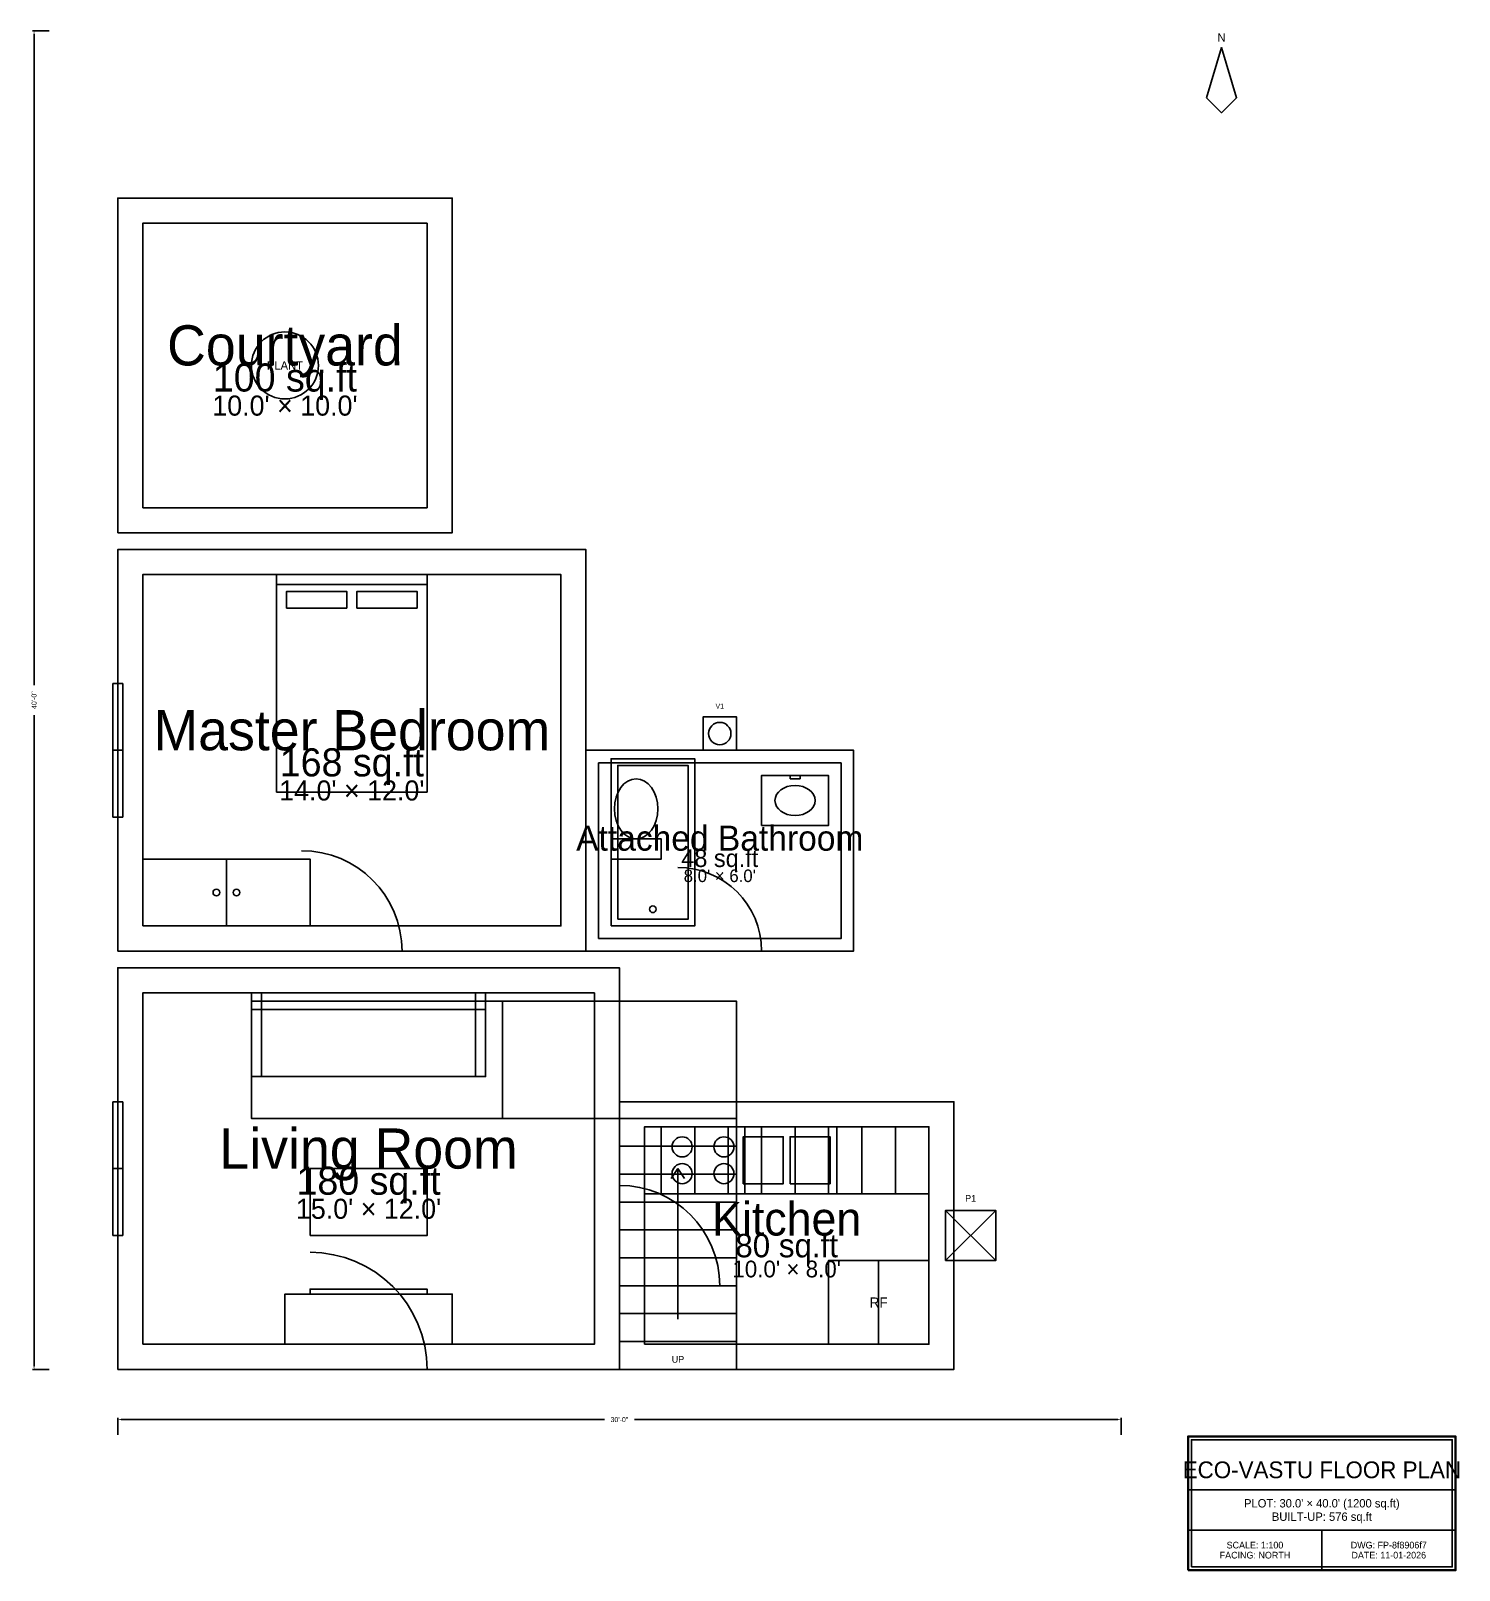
# Model space of a CAD drawing. Header units: feet. Extents: x -2.6 to 40.1, y -6 to 40.
import ezdxf
from ezdxf.enums import TextEntityAlignment as Align

# ---------------------------------------------------------------- set-up
doc = ezdxf.new("R2010")
doc.units = ezdxf.units.FT
for name, color, linetype in [('DOORS', 6, 'Continuous'), ('FIXTURES', 140, 'Continuous'), ('FURNITURE', 30, 'Continuous'), ('LABELS', 7, 'Continuous'), ('PLUMBING', 5, 'Continuous'), ('STAIRS', 3, 'Continuous'), ('VENTILATION', 4, 'Continuous'), ('WALLS', 1, 'Continuous'), ('WINDOWS', 4, 'Continuous')]:
    doc.layers.add(name, color=color, linetype=linetype)
doc.dimstyles.new('INDIAN_FT_IN', dxfattribs={"dimtxt": 0.15, "dimasz": 0.1, "dimexe": 0.05, "dimexo": 0.05, "dimtad": 1, "dimcen": 2.5, "dimazin": 3, "dimtfac": 1, "dimtmove": 0, "dimatfit": 3})

# ---------------------------------------------------------------- blocks, each defined once
blk = doc.blocks.new('_CLOSEDFILLED')
at = {"color": 0, "linetype": 'BYBLOCK'}
blk.add_solid([(-1, 0.16), (0, 0), (-1, -0.16)], dxfattribs=at)
blk = doc.blocks.new('*D1')
for p, q in [((0, -1.95), (0, -1.45)), ((0.1, -1.5), (14.55, -1.5)), ((15.45, -1.5), (29.9, -1.5)), ((30, -1.95), (30, -1.45))]:
    blk.add_line(p, q)
at = {"layer": 'Defpoints'}
for p in [(0, -1.5), (0, -2), (30, -2)]:
    blk.add_point(p, dxfattribs=at)
at = {"xscale": 0.1, "yscale": 0.1, "rotation": 180}
blk.add_blockref('_CLOSEDFILLED', (0, -1.5), dxfattribs=at)
at = {"xscale": 0.1, "yscale": 0.1}
blk.add_blockref('_CLOSEDFILLED', (30, -1.5), dxfattribs=at)
at = {"insert": (15, -1.5), "char_height": 0.15, "attachment_point": 5}
blk.add_mtext('30\'-0"', dxfattribs=at)
blk = doc.blocks.new('*D2')
for p, q in [((-2.05, 40), (-2.55, 40)), ((-2.5, 20.45), (-2.5, 39.9)), ((-2.5, 0.1), (-2.5, 19.55)), ((-2.05, 0), (-2.55, 0))]:
    blk.add_line(p, q)
at = {"layer": 'Defpoints'}
for p in [(-2, 40), (-2.5, 0), (-2, 0)]:
    blk.add_point(p, dxfattribs=at)
at = {"xscale": 0.1, "yscale": 0.1}
for p, rotation in [((-2.5, 40), 90), ((-2.5, 0), 270)]:
    blk.add_blockref('_CLOSEDFILLED', p, dxfattribs=dict(at, rotation=rotation))
at = {"insert": (-2.5, 20), "char_height": 0.15, "attachment_point": 5, "rotation": 90}
blk.add_mtext('40\'-0"', dxfattribs=at)

msp = doc.modelspace()

# ---------------------------------------------------------------- linework, layer by layer
at = {"layer": 'DOORS', "color": 0}
for p, q in [((5.5, 12.5), (8.5, 12.5)), ((16.75, 12.5), (19.25, 12.5)), ((5.75, 0), (9.25, 0))]:
    msp.add_line(p, q, dxfattribs=at)
at = {"layer": 'DOORS'}
for centre, radius in [((5.5, 12.5), 3), ((16.75, 12.5), 2.5), ((15, 2.5), 3), ((5.75, 0), 3.5)]:
    msp.add_arc(centre, radius, 0, 90, dxfattribs=at)
at = {"layer": 'FIXTURES', "color": 140}
for p, q in [((16.25, 5.25), (16.25, 7.25)), ((17.25, 5.25), (17.25, 7.25)), ((18.25, 5.25), (18.25, 7.25)), ((19.25, 5.25), (19.25, 7.25)), ((20.25, 5.25), (20.25, 7.25)), ((21.25, 5.25), (21.25, 7.25)), ((22.25, 5.25), (22.25, 7.25)), ((23.25, 5.25), (23.25, 7.25)), ((22.75, 0.75), (22.75, 3.25))]:
    msp.add_line(p, q, dxfattribs=at)
for points in [[(14.75, 13.25), (17.25, 13.25), (17.25, 18.25), (14.75, 18.25), (14.75, 13.25)], [(14.95, 13.45), (17.05, 13.45), (17.05, 18.05), (14.95, 18.05), (14.95, 13.45)], [(19.25, 16.25), (21.25, 16.25), (21.25, 17.75), (19.25, 17.75), (19.25, 16.25)], [(20.1, 17.65), (20.4, 17.65), (20.4, 17.75), (20.1, 17.75), (20.1, 17.65)], [(14.75, 15.25), (16.25, 15.25), (16.25, 15.85), (14.75, 15.85), (14.75, 15.25)], [(15.75, 5.25), (24.25, 5.25), (24.25, 7.25), (15.75, 7.25), (15.75, 5.25)], [(16.25, 5.25), (18.75, 5.25), (18.75, 7.25), (16.25, 7.25), (16.25, 5.25)], [(18.5, 5.25), (21.5, 5.25), (21.5, 7.25), (18.5, 7.25), (18.5, 5.25)], [(18.7, 5.55), (19.9, 5.55), (19.9, 6.95), (18.7, 6.95), (18.7, 5.55)], [(20.1, 5.55), (21.3, 5.55), (21.3, 6.95), (20.1, 6.95), (20.1, 5.55)], [(21.25, 0.75), (24.25, 0.75), (24.25, 3.25), (21.25, 3.25), (21.25, 0.75)]]:
    msp.add_lwpolyline(points, close=True, dxfattribs=at)
for centre, radius in [((16, 13.75), 0.1), ((16.875, 6.65), 0.3), ((18.125, 6.65), 0.3), ((16.875, 5.85), 0.3), ((18.125, 5.85), 0.3)]:
    msp.add_circle(centre, radius, dxfattribs=at)
for centre, major_axis, ratio in [((15.5, 16.75), (0, 0.9), 0.722222), ((20.25, 17), (0.6, 0), 0.75)]:
    msp.add_ellipse(centre, major_axis=major_axis, ratio=ratio, dxfattribs=at)
at = {"layer": 'FURNITURE', "color": 30}
msp.add_line((3.25, 13.25), (3.25, 15.25), dxfattribs=at)
for points in [[(4.75, 17.25), (9.25, 17.25), (9.25, 23.75), (4.75, 23.75), (4.75, 17.25)], [(4.75, 23.45), (9.25, 23.45), (9.25, 23.75), (4.75, 23.75), (4.75, 23.45)], [(5.05, 22.75), (6.85, 22.75), (6.85, 23.25), (5.05, 23.25), (5.05, 22.75)], [(7.15, 22.75), (8.95, 22.75), (8.95, 23.25), (7.15, 23.25), (7.15, 22.75)], [(0.75, 13.25), (5.75, 13.25), (5.75, 15.25), (0.75, 15.25), (0.75, 13.25)], [(4, 8.75), (11, 8.75), (11, 11.25), (4, 11.25), (4, 8.75)], [(4, 10.75), (11, 10.75), (11, 11.25), (4, 11.25), (4, 10.75)], [(4, 8.75), (4.3, 8.75), (4.3, 11.25), (4, 11.25), (4, 8.75)], [(10.7, 8.75), (11, 8.75), (11, 11.25), (10.7, 11.25), (10.7, 8.75)], [(5.75, 4), (9.25, 4), (9.25, 6), (5.75, 6), (5.75, 4)], [(5.75, 2.25), (9.25, 2.25), (9.25, 2.4), (5.75, 2.4), (5.75, 2.25)], [(5, 0.75), (10, 0.75), (10, 2.25), (5, 2.25), (5, 0.75)]]:
    msp.add_lwpolyline(points, close=True, dxfattribs=at)
for centre, radius in [((5, 30), 1), ((2.95, 14.25), 0.1), ((3.55, 14.25), 0.1)]:
    msp.add_circle(centre, radius, dxfattribs=at)
at = {"layer": 'LABELS', "color": 252}
for p, q in [((32, -3.6), (40, -3.6)), ((32, -4.8), (40, -4.8)), ((36, -6), (36, -4.8))]:
    msp.add_line(p, q, dxfattribs=at)
at = {"layer": 'LABELS'}
msp.add_lwpolyline([(32.55, 38), (33, 39.5), (33.45, 38), (33, 37.55), (32.55, 38)], close=True, dxfattribs=at)
at = {"layer": 'LABELS', "color": 250, "lineweight": 35}
msp.add_lwpolyline([(32, -6), (40, -6), (40, -2), (32, -2), (32, -6)], close=True, dxfattribs=at)
at = {"layer": 'LABELS', "color": 252}
msp.add_lwpolyline([(32.1, -5.9), (39.9, -5.9), (39.9, -2.1), (32.1, -2.1), (32.1, -5.9)], close=True, dxfattribs=at)
at = {"layer": 'PLUMBING'}
for p, q in [((24.75, 3.25), (26.25, 4.75)), ((26.25, 3.25), (24.75, 4.75))]:
    msp.add_line(p, q, dxfattribs=at)
msp.add_lwpolyline([(24.75, 3.25), (26.25, 3.25), (26.25, 4.75), (24.75, 4.75)], close=True, dxfattribs=at)
at = {"layer": 'STAIRS'}
for p, q in [((15, 6.667), (18.5, 6.667)), ((16.55, 5.7), (16.75, 6)), ((16.75, 1.5), (16.75, 6)), ((16.95, 5.7), (16.75, 6)), ((15, 5.833), (18.5, 5.833)), ((15, 5), (18.5, 5)), ((15, 4.167), (18.5, 4.167)), ((15, 3.333), (18.5, 3.333)), ((15, 2.5), (18.5, 2.5)), ((15, 1.667), (18.5, 1.667)), ((15, 0.833), (18.5, 0.833))]:
    msp.add_line(p, q, dxfattribs=at)
for points in [[(11.5, 7.5), (4, 7.5), (4, 11), (11.5, 11)], [(15, 7.5), (18.5, 7.5), (18.5, 11), (11.5, 11), (11.5, 7.5), (15, 7.5)], [(15, 0), (18.5, 0), (18.5, 7.5), (15, 7.5), (15, 0)]]:
    msp.add_lwpolyline(points, close=True, dxfattribs=at)
at = {"layer": 'VENTILATION'}
msp.add_lwpolyline([(17.5, 18.5), (18.5, 18.5), (18.5, 19.5), (17.5, 19.5)], close=True, dxfattribs=at)
msp.add_circle((18, 19), 0.333, dxfattribs=at)
at = {"layer": 'WALLS', "color": 1}
for points in [[(0, 25), (10, 25), (10, 35), (0, 35), (0, 25)], [(0, 12.5), (14, 12.5), (14, 24.5), (0, 24.5), (0, 12.5)], [(0, 0), (15, 0), (15, 12), (0, 12), (0, 0)], [(15, 0), (25, 0), (25, 8), (15, 8), (15, 0)]]:
    msp.add_lwpolyline(points, close=True, dxfattribs=at)
at = {"layer": 'WALLS'}
for points in [[(0.75, 25.75), (9.25, 25.75), (9.25, 34.25), (0.75, 34.25), (0.75, 25.75)], [(0.75, 13.25), (13.25, 13.25), (13.25, 23.75), (0.75, 23.75), (0.75, 13.25)], [(14.375, 12.875), (21.625, 12.875), (21.625, 18.125), (14.375, 18.125), (14.375, 12.875)], [(0.75, 0.75), (14.25, 0.75), (14.25, 11.25), (0.75, 11.25), (0.75, 0.75)], [(15.75, 0.75), (24.25, 0.75), (24.25, 7.25), (15.75, 7.25), (15.75, 0.75)]]:
    msp.add_lwpolyline(points, close=True, dxfattribs=at)
at = {"layer": 'WALLS', "color": 7}
msp.add_lwpolyline([(14, 12.5), (22, 12.5), (22, 18.5), (14, 18.5), (14, 12.5)], close=True, dxfattribs=at)
at = {"layer": 'WINDOWS', "color": 4}
for p, q in [((-0.15, 16.5), (-0.15, 20.5)), ((-0.15, 20.5), (0.15, 20.5)), ((0.15, 16.5), (0.15, 20.5)), ((-0.15, 18.5), (0.15, 18.5)), ((-0.15, 16.5), (0.15, 16.5)), ((-0.15, 4), (-0.15, 8)), ((-0.15, 8), (0.15, 8)), ((0.15, 4), (0.15, 8)), ((-0.15, 6), (0.15, 6)), ((-0.15, 4), (0.15, 4))]:
    msp.add_line(p, q, dxfattribs=at)

# ---------------------------------------------------------------- texts
at = {"layer": 'FIXTURES', "color": 140}
msp.add_text('RF', height=0.3, dxfattribs=at).set_placement((22.75, 2), align=Align.MIDDLE_CENTER)
at = {"layer": 'FURNITURE', "color": 30}
msp.add_text('PLANT', height=0.25, dxfattribs=at).set_placement((5, 30), align=Align.MIDDLE_CENTER)
at = {"layer": 'LABELS'}
msp.add_text('N', height=0.25, dxfattribs=at).set_placement((33, 39.8), align=Align.MIDDLE_CENTER)
at = {"layer": 'LABELS', "color": 250}
for s, height, p in [('Courtyard', 1.2, (5, 30.6)), ('Master Bedroom', 1.2, (7, 19.1)), ('Attached Bathroom', 0.75, (18, 15.875)), ('Living Room', 1.2, (7.5, 6.6)), ('Kitchen', 1, (20, 4.5)), ('ECO-VASTU FLOOR PLAN', 0.5, (36, -3))]:
    msp.add_text(s, height=height, dxfattribs=at).set_placement(p, align=Align.MIDDLE_CENTER)
at = {"layer": 'LABELS', "color": 251}
for s, height, p in [('100 sq.ft', 0.84, (5, 29.64)), ('168 sq.ft', 0.84, (7, 18.14)), ('48 sq.ft', 0.525, (18, 15.275)), ('180 sq.ft', 0.84, (7.5, 5.64)), ('80 sq.ft', 0.7, (20, 3.7)), ("PLOT: 30.0' × 40.0' (1200 sq.ft)", 0.25, (36, -4)), ('BUILT-UP: 576 sq.ft', 0.25, (36, -4.4))]:
    msp.add_text(s, height=height, dxfattribs=at).set_placement(p, align=Align.MIDDLE_CENTER)
at = {"layer": 'LABELS', "color": 252}
for s, height, p in [("10.0' × 10.0'", 0.6, (5, 28.8)), ("14.0' × 12.0'", 0.6, (7, 17.3)), ("8.0' × 6.0'", 0.375, (18, 14.75)), ("15.0' × 12.0'", 0.6, (7.5, 4.8)), ("10.0' × 8.0'", 0.5, (20, 3)), ('FACING: NORTH', 0.2, (34, -5.55)), ('SCALE: 1:100', 0.2, (34, -5.25)), ('DWG: FP-8f8906f7', 0.2, (38, -5.25)), ('DATE: 11-01-2026', 0.2, (38, -5.55))]:
    msp.add_text(s, height=height, dxfattribs=at).set_placement(p, align=Align.MIDDLE_CENTER)
at = {"layer": 'PLUMBING'}
msp.add_text('P1', height=0.2, dxfattribs=at).set_placement((25.5, 4.95), align=Align.BOTTOM_CENTER)
at = {"layer": 'STAIRS'}
msp.add_text('UP', height=0.2, dxfattribs=at).set_placement((16.75, 0.3), align=Align.MIDDLE_CENTER)
at = {"layer": 'VENTILATION'}
msp.add_text('V1', height=0.15, dxfattribs=at).set_placement((18, 19.7), align=Align.BOTTOM_CENTER)

# ---------------------------------------------------------------- dimensions: what is measured, and where the dimension line sits
dim = msp.add_linear_dim(base=(-2.5, 0), p1=(-2, 0), p2=(-2, 40), angle=90, text='40\'-0"', dimstyle='INDIAN_FT_IN', override={"dimtxt": 0.15})
dim.commit()
dim.dimension.update_dxf_attribs({"geometry": '*D2', "text_midpoint": (-2.5, 20)})
dim = msp.add_linear_dim(base=(0, -1.5), p1=(0, -2), p2=(30, -2), text='30\'-0"', dimstyle='INDIAN_FT_IN', override={"dimtxt": 0.15})
dim.commit()
dim.dimension.update_dxf_attribs({"geometry": '*D1', "text_midpoint": (15, -1.5)})

doc.saveas('drawing.dxf')
